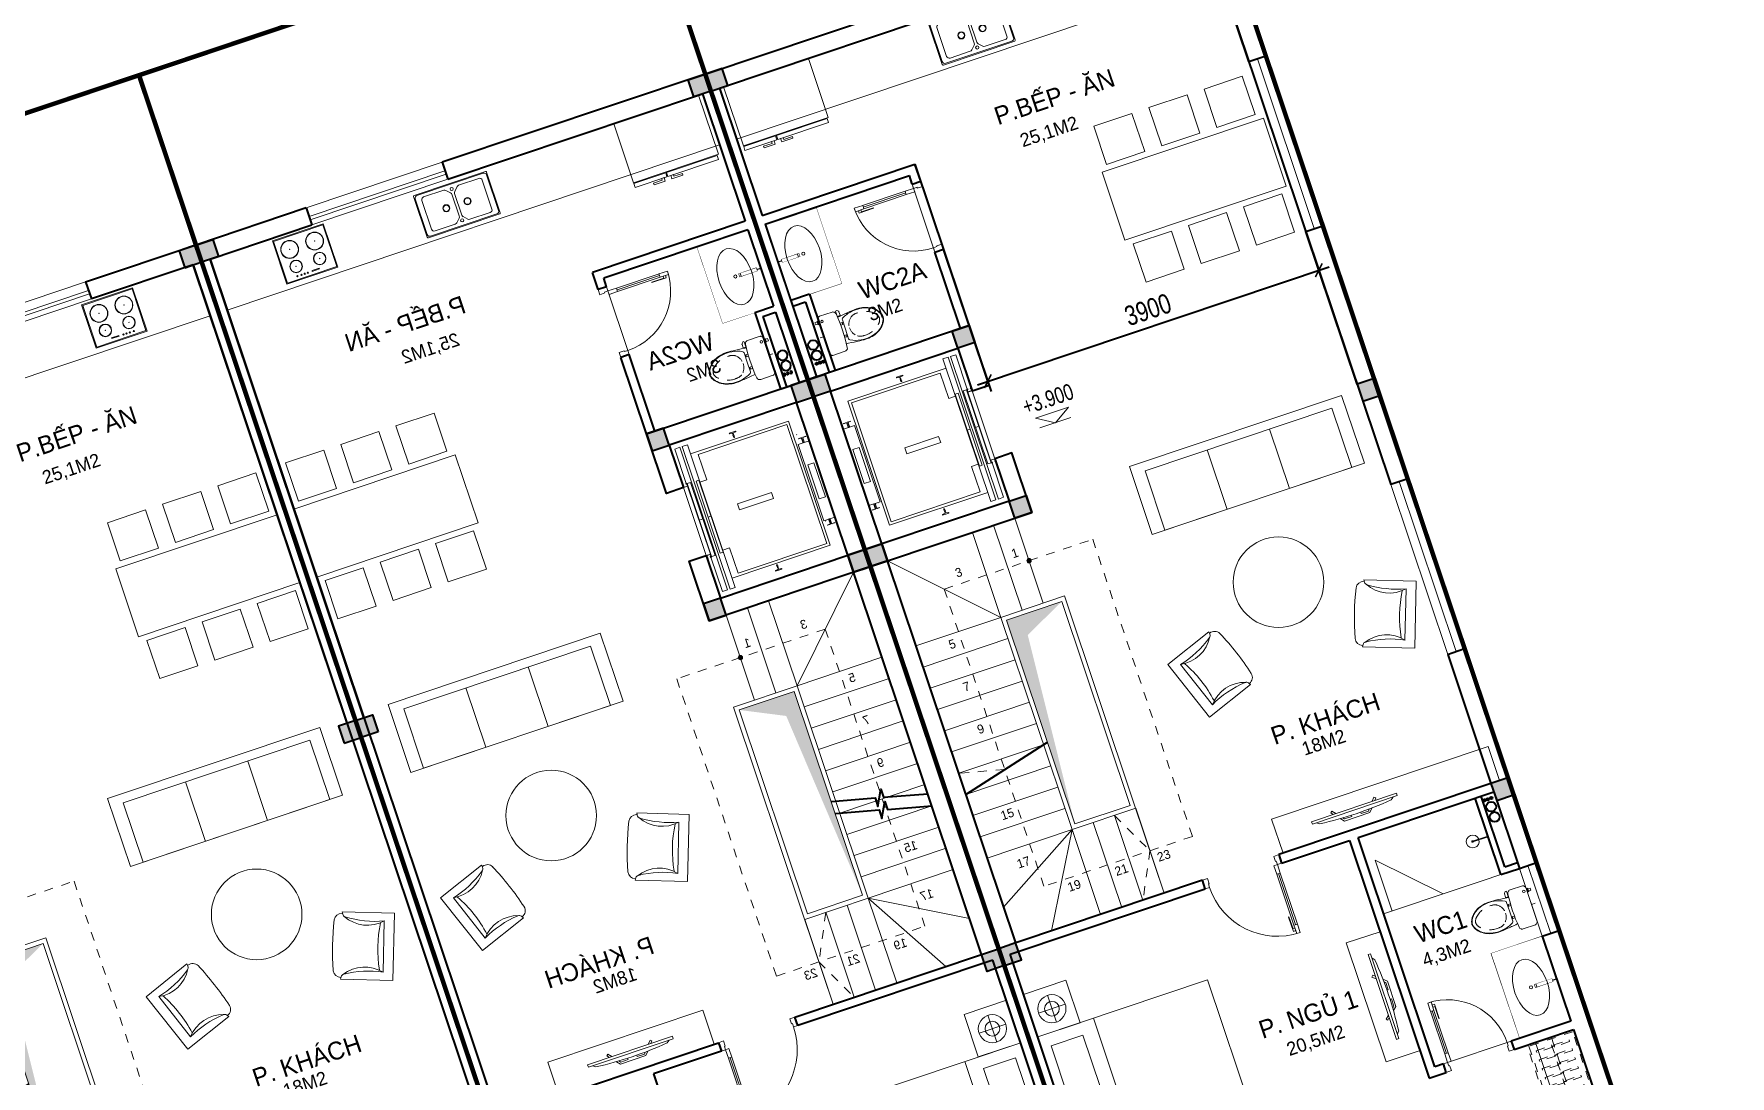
# Model space of a CAD drawing. Header units: metres. Extents: x 568336 to 569219, y 2065964 to 2066430.
# Drawn here: x 568578.68 to 568597.63, y 2066038.06 to 2066049.7 of the extents above; entities that cross this region are included whole.
import ezdxf

# ---------------------------------------------------------------- set-up
doc = ezdxf.new("R2010")
doc.units = ezdxf.units.M
for name, pattern in [('$AUDIT_BAD_LTYPE2', [0]), ('CENTER', [2, 1.25, -0.25, 0.25, -0.25]), ('HIDDEN', [0.375, 0.25, -0.125]), ('HIDDEN2', [0.1875, 0.125, -0.0625]), ('X-5M-G-MB PHONGNGU$0$HIDDEN2', [0.1875, 0.125, -0.0625]), ('xref-thap C (mb tang 32-2)$0$HIDDEN', [0.375, 0.25, -0.125])]:
    doc.linetypes.add(name, pattern=pattern)
doc.layers.get('0').update_dxf_attribs({"linetype": 'CONTINUOUS'})
doc.layers.get('DEFPOINTS').update_dxf_attribs({"linetype": 'CONTINUOUS'})
for name, color, linetype, lineweight in [('-CENTER', 143, 'CENTER', 13), ('-CONCRETE', 1, 'CONTINUOUS', 35), ('-DIM', 9, 'CONTINUOUS', 13), ('-DOOR', 137, 'CONTINUOUS', 9), ('-FURNITURE', 46, 'CONTINUOUS', 9), ('-HATCH', 8, 'CONTINUOUS', 5), ('-KH', 143, 'CONTINUOUS', 13), ('-LINE1', 7, 'CONTINUOUS', 18), ('-LINE2', 252, 'CONTINUOUS', 9), ('-STEEL1', 1, 'CONTINUOUS', 35), ('-TEXT', 7, 'CONTINUOUS', 15), ('-WALL', 4, 'CONTINUOUS', 35), ('TEXT25', 2, 'CONTINUOUS', 13)]:
    doc.layers.add(name, color=color, linetype=linetype, lineweight=lineweight)
for name, color, linetype in [('-RANH GIOI LO DAT', 12, 'CONTINUOUS'), ('ChiaLo', 128, 'CENTER'), ('ViaHeS', 32, 'CONTINUOUS')]:
    doc.layers.add(name, color=color, linetype=linetype)
doc.styles.add('1', font='arial.ttf')
doc.styles.add('AVANH', font='', dxfattribs={"width": 0.8})
doc.styles.add('SVN_AVO_thuong', font='')
doc.styles.add('T1', font='', dxfattribs={"height": 200})
doc.styles.get('AVANH').set_extended_font_data('.VnAvantH')
doc.styles.get('SVN_AVO_thuong').set_extended_font_data('SVN-Avo')
doc.styles.get('T1').set_extended_font_data('VNgeometric Light')
doc.dimstyles.new('C_100A3', dxfattribs={"dimscale": 100, "dimtxt": 2.2, "dimasz": 1.2, "dimexe": 1.2, "dimexo": 0, "dimgap": 0.75, "dimtad": 1, "dimdec": 0, "dimzin": 0, "dimdsep": 46, "dimtxsty": 'AVANH', "dimblk": 'ARCHTICK', "dimcen": 0, "dimdle": 1.2, "dimclrd": 256, "dimclre": 256, "dimclrt": 7, "dimadec": 0, "dimazin": 0, "dimtfac": 0.0001, "dimtdec": 0, "dimtix": 1, "dimtmove": 2, "dimatfit": 3, "dimfxl": 1.8, "dimtolj": 1, "dimtzin": 0, "dimarcsym": 0})

# ---------------------------------------------------------------- blocks, each defined once
blk = doc.blocks.new('SOFA 2500')
at = {"layer": '-FURNITURE'}
for p, q in [((267949, 8788), (268649, 8788)), ((267949, 8055), (268649, 8055))]:
    blk.add_line(p, q, dxfattribs=at)
for points in [[(267849, 9672), (268649, 9672), (268649, 7172), (267849, 7172)], [(267949, 9522), (268649, 9522), (268649, 7322), (267949, 7322)]]:
    blk.add_lwpolyline(points, close=True, dxfattribs=at)
blk = doc.blocks.new('A$C18091ED7')
for p, q in [((0, -42), (0, 0)), ((146, -27), (179, -27)), ((146, -27), (146, -30)), ((146, -30), (166, -30)), ((153, -37), (146, -30)), ((152, 0), (152, -27)), ((152, 0), (179, 0)), ((153, -37), (166, -37)), ((153, -40), (153, -37)), ((153, -40), (178, -40)), ((153, -40), (178, -40)), ((153, -40), (153, -42)), ((185, -30), (166, -30)), ((178, -37), (166, -37)), ((185, -30), (178, -37)), ((178, -37), (178, -40)), ((178, -40), (178, -42)), ((179, 0), (179, -27)), ((179, -27), (185, -27)), ((185, -27), (185, -30)), ((-83, -267), (-83, -300)), ((-83, -278), (-83, -288)), ((-61, -290), (-83, -290)), ((-63, -265), (-81, -265)), ((-61, -267), (-61, -300)), ((61, -267), (61, -300)), ((61, -290), (83, -290)), ((63, -265), (81, -265)), ((83, -267), (83, -300)), ((83, -278), (83, -288)), ((165, -262), (165, -290)), ((168, -260), (228, -260)), ((168, -292), (207, -292)), ((231, -274), (231, -262))]:
    blk.add_line(p, q)
for points in [[(230, -219, -0.137407), (225, -235), (222, -241, -0.236081), (198, -255, -0.051961), (-198, -255, -0.236081), (-222, -241), (-225, -235, -0.137407), (-230, -219), (-230, -72, -0.198912), (-226, -63), (-209, -46, -0.198912), (-200, -42), (0, -42), (200, -42, -0.198912), (209, -46), (226, -63, -0.198912), (230, -72)], [(144, -619, -0.212405), (26, -734, -0.027685), (-1, -739, -0.022279), (-26, -734, -0.212405), (-144, -619, -0.142796), (-167, -428, -0.093005), (-128, -309, -0.256439), (-111, -300), (0, -300), (111, -300, -0.256439), (128, -309, -0.093005), (167, -428, -0.142796)]]:
    blk.add_lwpolyline(points, format="xyb", close=True)
at = {"linetype": 'xref-thap C (mb tang 32-2)$0$HIDDEN', "ltscale": 100}
blk.add_lwpolyline([(61, -669, -0.199031), (0, -699, -0.199031), (-61, -669, -0.218924), (-132, -478, -0.153791), (-112, -404, -0.236701), (0, -348, -0.236701), (112, -404, -0.153791), (132, -478, -0.218924)], format="xyb", close=True, dxfattribs=at)
blk.add_circle((166, -78), 13.9)
for centre, radius, start, end in [((-81, -267), 1.98, 90, 180), ((-63, -267), 1.98, 0, 90), ((63, -267), 1.98, 90, 180), ((81, -267), 1.98, 0, 90), ((168, -262), 2.47, 90, 180), ((168, -290), 2.47, 180, 270), ((207, -277), 15.5, 270, 306.4659), ((168, -225), 80.1, 306.4659, 320.3123), ((228, -274), 2.47, 320.3123, 0)]:
    blk.add_arc(centre, radius, start, end)
for points in [[(-156, -259), (-157, -267), (-164, -328), (-169, -385), (-184, -528), (-136, -679), (-50, -735), (-20, -741), (0, -744)], [(156, -259), (157, -267), (164, -328), (169, -385), (184, -528), (136, -679), (50, -735), (20, -741), (0, -744)]]:
    blk.add_open_spline(points, degree=3, knots=[130.613938, 130.613938, 130.613938, 130.613938, 152.852109, 311.129351, 417.703951, 561.383393, 697.692632, 710.812262, 710.812262, 710.812262, 710.812262])
blk = doc.blocks.new('G1600')
for p, q in [((137477, -212827), (139077, -212827)), ((137228, -213392), (137228, -213077)), ((139326, -213392), (139326, -213077)), ((137385, -213234), (137070, -213234)), ((139169, -213234), (139484, -213234))]:
    blk.add_line(p, q)
blk.add_lwpolyline([(137477, -213484), (137477, -211484), (139077, -211484), (139077, -213484), (137477, -213484)])
for points in [[(136977, -213484), (136977, -212984), (137477, -212984), (137477, -213484)], [(137617, -213375), (137617, -212999), (138235, -212999), (138235, -213375)], [(138937, -213375), (138937, -212999), (138320, -212999), (138320, -213375)], [(139577, -213484), (139577, -212984), (139077, -212984), (139077, -213484)]]:
    blk.add_lwpolyline(points, close=True)
for centre, radius in [((137228, -213234), 157), ((139326, -213234), 157), ((137228, -213234), 82.4), ((139326, -213234), 82.4)]:
    blk.add_circle(centre, radius)
blk = doc.blocks.new('ghe11asdsdsdsd')
at = {"layer": '-FURNITURE', "ltscale": 5}
for p, q in [((-454, 642), (-454, -60)), ((447, 643), (445, -59)), ((339, 75), (-348, 74)), ((445, -59), (-454, -60))]:
    blk.add_line(p, q, dxfattribs=at)
for centre, radius, start, end in [((-330, 640), 103, 97.7909, 180.472), ((14, -3057), 3816, 85.1505, 95.3732), ((322, 644), 103, 359.5522, 82.2333), ((-557, 172), 481, 73.628, 77.6744), ((-435, 586), 50, 17.2905, 73.628), ((-753, 311), 469, 329.603, 39.8271), ((-1717, 235), 1379, 353.2677, 15.3477), ((745, 311), 469, 140.0382, 210.2652), ((1709, 233), 1379, 164.5193, 186.6002), ((428, 586), 50, 106.2084, 162.5459), ((548, 172), 481, 102.162, 106.2084), ((-1, -1576), 1730, 79.6029, 100.5814)]:
    blk.add_arc(centre, radius, start, end, dxfattribs=at)
blk = doc.blocks.new('XR.MB.LM123$0$tvi 1')
blk.add_lwpolyline([(29, 0), (29, -1000), (0, -1000), (0, 0)], close=True)
for points in [[(29, -50), (52, -81)], [(-24, -236), (-39, -252)], [(0, -285), (-39, -252)], [(0, -256), (-24, -236)], [(70, -315), (111, -350), (111, -650), (70, -685)], [(89, -446), (89, -360), (71, -345)], [(89, -554), (89, -640), (71, -655)], [(89, -446), (73, -446)], [(89, -554), (73, -554)], [(0, -715), (-39, -748)], [(-24, -764), (-39, -748)], [(0, -744), (-24, -764)], [(29, -950), (52, -919)]]:
    blk.add_lwpolyline(points)
blk.add_arc((-4025, -500), 4099, 354.1311, 5.8689)
blk = doc.blocks.new('Sink_Cicle')
blk.add_lwpolyline([(17, -50), (-17, -50), (-18, -252), (17, -252)], close=True)
blk.add_circle((0, -300), 17.5)
at = {"layer": 'DEFPOINTS'}
blk.add_line((0, -100), (0, 0), dxfattribs=at)
blk.add_wipeout([(17, -50), (-17, -50), (-18, -252), (17, -252)])
at = {"layer": '-FURNITURE', "linetype": 'Continuous'}
blk.add_ellipse((0, -300), major_axis=(-325, 0), ratio=0.584615, dxfattribs=at)
blk.add_line((-18, -237), (17, -237))
blk = doc.blocks.new('*U148')
at = {"ltscale": 300}
blk.add_lwpolyline([(0, 0), (900, 0), (900, -600), (0, -600)], close=True, dxfattribs=at)
blk.add_wipeout([(0, 0), (900, 0), (900, -600), (0, -600)], dxfattribs=at)
blk.add_blockref('Sink_Cicle', (450, 0), dxfattribs=at)
blk = doc.blocks.new('A$C55AD6C8F')
at = {"ltscale": 3}
for p, q in [((-750, 624), (-750, 1000)), ((-750, 1000), (-704, 1000)), ((-704, 1000), (-704, 624)), ((0, 1000), (-695, 1000)), ((-695, 1000), (-695, 0)), ((0, 0), (0, 1000)), ((-704, 624), (-750, 624)), ((-750, 613), (-750, 18)), ((-704, 613), (-750, 613)), ((-704, 18), (-704, 613)), ((-750, 18), (-704, 18)), ((-695, 0), (0, 0))]:
    blk.add_line(p, q, dxfattribs=at)
at = {"ltscale": 3, "elevation": 0}
for points in [[(-750, 688), (-750, 657), (-790, 657), (-790, 788), (-771, 788), (-771, 688)], [(-750, 549), (-750, 580), (-790, 580), (-790, 449), (-771, 449), (-771, 549)]]:
    blk.add_lwpolyline(points, close=True, dxfattribs=at)
blk = doc.blocks.new('A$C14986441')
at = {"ltscale": 3}
for p, q in [((-250, 420), (-250, -420)), ((240, 430), (-240, 430)), ((250, -420), (250, 420)), ((-200, 325), (-200, 87)), ((170, 355), (-170, 355)), ((200, 87), (200, 325)), ((-191, 66), (-149, 24)), ((-128, 15), (128, 15)), ((149, 24), (191, 66)), ((-200, -325), (-200, -87)), ((-191, -66), (-149, -24)), ((-128, -15), (128, -15)), ((149, -24), (191, -66)), ((200, -87), (200, -325)), ((170, -355), (-170, -355)), ((-240, -430), (240, -430))]:
    blk.add_line(p, q, dxfattribs=at)
blk.add_lwpolyline([(240, -390), (240, 390, 0.414214), (210, 420), (-210, 420, 0.414214), (-240, 390), (-240, -390, 0.414214), (-210, -420), (210, -420, 0.414214)], format="xyb", close=True, dxfattribs=at)
for centre, radius in [((-186, 0), 17.5), ((0, 125), 40), ((0, 125), 35), ((185, 0), 17.5), ((0, -125), 40), ((0, -125), 35)]:
    blk.add_circle(centre, radius, dxfattribs=at)
for centre, radius, start, end in [((-240, 420), 10, 90, 180), ((240, 420), 10, 0, 90), ((-170, 325), 30, 90, 180), ((170, 325), 30, 0, 90), ((-170, 87), 30, 180, 225), ((-128, 45), 30, 225, 270), ((128, 45), 30, 270, 315), ((170, 87), 30, 315, 0), ((-170, -87), 30, 135, 180), ((-128, -45), 30, 90, 135), ((128, -45), 30, 45, 90), ((170, -87), 30, 0, 45), ((-170, -325), 30, 180, 270), ((170, -325), 30, 270, 0), ((-240, -420), 10, 180, 270), ((240, -420), 10, 270, 0)]:
    blk.add_arc(centre, radius, start, end, dxfattribs=at)
blk = doc.blocks.new('A$C23F441E4')
at = {"ltscale": 3}
blk.add_lwpolyline([(-300, 0), (-300, -510), (300, -510), (300, 0), (-300, 0)], dxfattribs=at)
for points in [[(-290, -10), (-290, -500), (290, -500), (290, -10)], [(-100, -46), (-15, -46), (-15, -56), (-100, -56)]]:
    blk.add_lwpolyline(points, close=True, dxfattribs=at)
for centre, radius in [((-139, -156), 70), ((-139, -156), 67), ((-139, -156), 2), ((37, -48), 6.6), ((74, -48), 6.6), ((139, -156), 70), ((139, -156), 67), ((112, -48), 6.6), ((139, -156), 2), ((160, -48), 6.6), ((-147, -359), 100), ((-147, -359), 97), ((-147, -359), 2), ((147, -359), 100), ((147, -359), 97), ((147, -359), 2)]:
    blk.add_circle(centre, radius, dxfattribs=at)
blk = doc.blocks.new('A$C2896516a')
for points in [[(75, 1386), (525, 1386), (525, 1836), (75, 1836), (75, 1386)], [(725, 1386), (1175, 1386), (1175, 1836), (725, 1836), (725, 1386)], [(1375, 1386), (1825, 1386), (1825, 1836), (1375, 1836), (1375, 1386)], [(75, 450), (525, 450), (525, 0), (75, 0), (75, 450)], [(725, 450), (1175, 450), (1175, 0), (725, 0), (725, 450)], [(1375, 450), (1825, 450), (1825, 0), (1375, 0), (1375, 450)]]:
    blk.add_lwpolyline(points)
blk.add_lwpolyline([(0, 518), (1900, 518), (1900, 1318), (0, 1318)], close=True)
blk = doc.blocks.new('*U152')
at = {"linetype": '$AUDIT_BAD_LTYPE2'}
for p, q in [((70, 100), (70, 700)), ((90, 700), (90, 100))]:
    blk.add_line(p, q, dxfattribs=at)
for points in [[(50, 700), (90, 700), (90, 800), (50, 800), (50, 700)], [(50, 703), (50, 100)], [(50, 100), (90, 100), (90, 0), (50, 0), (50, 100)]]:
    blk.add_lwpolyline(points)
for points in [[(118, 595), (118, 764), (90, 764), (90, 736), (113, 736), (113, 595)], [(0, 0), (50, 0), (50, -40), (60, -40), (60, -100), (0, -100)], [(900, 0), (850, 0), (850, -40), (840, -40), (840, -100), (900, -100)]]:
    blk.add_lwpolyline(points, close=True)
at = {"linetype": '$AUDIT_BAD_LTYPE2', "ltscale": 0.3}
blk.add_arc((50, 0), 800, 0, 90, dxfattribs=at)
blk = doc.blocks.new('*U153')
at = {"linetype": '$AUDIT_BAD_LTYPE2'}
for p, q in [((70, 100), (70, 600)), ((90, 600), (90, 100))]:
    blk.add_line(p, q, dxfattribs=at)
for points in [[(50, 600), (90, 600), (90, 700), (50, 700), (50, 600)], [(50, 603), (50, 100)], [(50, 100), (90, 100), (90, 0), (50, 0), (50, 100)]]:
    blk.add_lwpolyline(points)
for points in [[(118, 495), (118, 664), (90, 664), (90, 636), (113, 636), (113, 495)], [(0, 0), (50, 0), (50, -40), (60, -40), (60, -100), (0, -100)], [(800, 0), (750, 0), (750, -40), (740, -40), (740, -100), (800, -100)]]:
    blk.add_lwpolyline(points, close=True)
at = {"linetype": '$AUDIT_BAD_LTYPE2', "ltscale": 0.3}
blk.add_arc((50, 0), 700, 0, 90, dxfattribs=at)
blk = doc.blocks.new('X-5M-DH-2-CORE$0$A$C75E80C28')
at = {"layer": '-LINE2', "linetype": 'Continuous', "ltscale": 2}
for p, q in [((-731, -149), (731, -149)), ((-731, -1305), (-731, -149)), ((-700, -179), (700, -179)), ((-700, -1225), (-700, -179)), ((-557, -112), (-560, -112)), ((-510, -22), (-510, -51)), ((-507, -22), (-510, -22)), ((-510, -109), (-510, -79)), ((-507, -22), (-507, -51)), ((-507, -109), (-507, -79)), ((-456, -57), (-501, -57)), ((-456, -60), (-501, -60)), ((-456, -70), (-501, -70)), ((-456, -73), (-501, -73)), ((-453, -63), (-453, -67)), ((-450, -63), (-450, -67)), ((450, -63), (450, -67)), ((453, -63), (453, -67)), ((456, -57), (501, -57)), ((456, -60), (501, -60)), ((456, -70), (501, -70)), ((456, -73), (501, -73)), ((457, -112), (460, -112)), ((507, -22), (510, -22)), ((507, -22), (507, -51)), ((507, -109), (507, -79)), ((510, -22), (510, -51)), ((510, -109), (510, -79)), ((700, -1225), (700, -179)), ((731, -1305), (731, -149)), ((840, -1305), (-840, -1305)), ((-840, -1365), (-840, -1305)), ((-700, -1225), (-400, -1225)), ((425, -1309), (-425, -1309)), ((-425, -1343), (-425, -1309)), ((-400, -1305), (-400, -1225)), ((0, -1309), (0, -1343)), ((700, -1225), (400, -1225)), ((400, -1305), (400, -1225)), ((425, -1343), (425, -1309)), ((840, -1365), (840, -1305)), ((840, -1365), (-840, -1365)), ((840, -1395), (-840, -1395)), ((-840, -1395), (-840, -1455)), ((-840, -1455), (-435, -1455)), ((-435, -1450), (-435, -1460)), ((-435, -1450), (-400, -1450)), ((-435, -1460), (-425, -1460)), ((-435, -1490), (-435, -1500)), ((-435, -1490), (-425, -1490)), ((-435, -1500), (-400, -1500)), ((-433, -1452), (-433, -1458)), ((-433, -1452), (-402, -1452)), ((-433, -1458), (-425, -1458)), ((-433, -1492), (-433, -1498)), ((-433, -1492), (-425, -1492)), ((-433, -1498), (-402, -1498)), ((430, -1406), (-430, -1406)), ((-430, -1406), (-430, -1446)), ((430, -1446), (-430, -1446)), ((425, -1343), (-425, -1343)), ((-425, -1458), (-425, -1460)), ((-425, -1490), (-425, -1492)), ((-402, -1452), (-402, -1498)), ((400, -1450), (-400, -1450)), ((-400, -1450), (-400, -1500)), ((0, -1406), (0, -1446)), ((400, -1450), (400, -1500)), ((435, -1450), (400, -1450)), ((435, -1500), (400, -1500)), ((402, -1452), (402, -1498)), ((433, -1452), (402, -1452)), ((433, -1498), (402, -1498)), ((433, -1458), (425, -1458)), ((425, -1458), (425, -1460)), ((435, -1460), (425, -1460)), ((425, -1490), (425, -1492)), ((435, -1490), (425, -1490)), ((433, -1492), (425, -1492)), ((430, -1406), (430, -1446)), ((433, -1452), (433, -1458)), ((433, -1492), (433, -1498)), ((435, -1450), (435, -1460)), ((840, -1455), (435, -1455)), ((435, -1490), (435, -1500)), ((840, -1395), (840, -1455))]:
    blk.add_line(p, q, dxfattribs=at)
for points in [[(-450, 0), (-450, -130), (450, -130), (450, 0)], [(-200, -29), (200, -29), (200, -101), (-200, -101)], [(-36, -584), (36, -584), (36, -984), (-36, -984)]]:
    blk.add_lwpolyline(points, close=True, dxfattribs=at)
for points in [[(-780, -789), (-751, -789, 0.414214), (-750, -788), (-750, -784), (-750, -780, 0.414214), (-751, -779), (-780, -779, -0.256978), (-784, -782), (-798, -782, -0.414214), (-801, -779), (-804, -749, 0.414214), (-807, -746), (-812, -746), (-812, -784), (-812, -821), (-807, -821, 0.414214), (-804, -818), (-801, -789, -0.414214), (-798, -786), (-784, -786, -0.256978), (-780, -789)], [(780, -789), (751, -789, -0.414214), (750, -788), (750, -784), (750, -780, -0.414214), (751, -779), (780, -779, 0.256978), (784, -782), (798, -782, 0.414214), (801, -779), (804, -749, -0.414214), (807, -746), (812, -746), (812, -784), (812, -821), (807, -821, -0.414214), (804, -818), (801, -789, 0.414214), (798, -786), (784, -786, 0.256978), (780, -789)]]:
    blk.add_lwpolyline(points, format="xyb", dxfattribs=at)
for centre, radius, start, end in [((-501, -51), 9.4, 180, 270), ((-501, -79), 9.4, 90, 180), ((-501, -51), 6.2, 180, 270), ((-501, -79), 6.2, 90, 180), ((-456, -63), 6.2, 0, 90), ((-456, -63), 3, 0, 90), ((-456, -67), 6.2, 270, 0), ((-456, -67), 3, 270, 0), ((456, -63), 6.2, 90, 180), ((456, -67), 6.2, 180, 270), ((456, -63), 3, 90, 180), ((456, -67), 3, 180, 270), ((501, -51), 6.2, 270, 0), ((501, -51), 9.4, 270, 0), ((501, -79), 9.4, 0, 90), ((501, -79), 6.2, 0, 90)]:
    blk.add_arc(centre, radius, start, end, dxfattribs=at)
blk = doc.blocks.new('A$C5C575821')
at = {"layer": '-CONCRETE'}
h = blk.add_hatch(color=256, dxfattribs=at)
h.dxf.hatch_style = 1
h.paths.add_polyline_path([(0, 200), (0, 0), (200, 0), (200, 200)])
blk.add_lwpolyline([(0, 0), (200, 0), (200, 200), (0, 200)], close=True, dxfattribs=at)
blk = doc.blocks.new('A$C3F71457E')
at = {"layer": '-CONCRETE'}
blk.add_lwpolyline([(0, -100), (0, 400), (-1500, 400), (-1500, -1400), (0, -1400), (0, -900), (200, -900), (200, -1600), (-1700, -1600), (-1700, 600), (200, 600), (200, -100), (0, -100)], dxfattribs=at)
at = {"layer": '-LINE1'}
blk.add_line((0, -900), (0, -100), dxfattribs=at)
at = {"layer": '-WALL'}
for p in [(-1700, 400), (0, 400), (-1700, -1600), (0, -1600)]:
    blk.add_blockref('A$C5C575821', p, dxfattribs=at)
at = {"color": 2, "rotation": 90}
blk.add_blockref('X-5M-DH-2-CORE$0$A$C75E80C28', (-1500, -500), dxfattribs=at)
blk = doc.blocks.new('TRUC M4')
at = {"layer": '-WALL'}
for p in [(-200, 14600), (5600, 14600), (-200, 9000), (5600, 9000), (-200, 4300), (5600, 4300), (-200, -200), (5600, -200)]:
    blk.add_blockref('A$C5C575821', p, dxfattribs=at)
blk = doc.blocks.new('M4- T2')
at = {"layer": '-HATCH', "true_color": 0x8c8896}
h = blk.add_hatch(color=252, dxfattribs=at)
h.dxf.hatch_style = 1
edge = h.paths.add_edge_path()
edge.add_arc((718473, 40240), 24.6, 0, 360)
h = blk.add_hatch(color=252, dxfattribs=at)
h.dxf.hatch_style = 1
h.paths.add_polyline_path([(718672, 39690), (718023, 39690), (718023, 37290), (718195, 39459)])
at = {"layer": '-CONCRETE'}
for centre, radius in [((716953, 43290, 0), 55), ((716953, 43169, 0), 55), ((716922, 43079, 0), 13), ((716964, 43079, 0), 13), ((717002, 43079, 0), 13)]:
    blk.add_circle(centre, radius, dxfattribs=at)
at = {"layer": '-DOOR'}
blk.add_line((718573, 43841), (718573, 44641), dxfattribs=at)
for points in [[(721473, 46542), (719872, 46542), (719872, 46342), (721473, 46342)], [(719872, 46442), (721473, 46442), (721473, 46403), (719872, 46403)]]:
    blk.add_lwpolyline(points, close=True, dxfattribs=at)
at = {"layer": '-FURNITURE'}
blk.add_line((722673, 45742), (716873, 45741), dxfattribs=at)
blk.add_lwpolyline([(720123, 36641), (721951, 36641), (721951, 36241), (720123, 36241)], close=True, dxfattribs=at)
blk.add_circle((721037, 39240), 506, dxfattribs=at)
at = {"layer": '-KH', "linetype": 'HIDDEN2', "ltscale": 5}
blk.add_lwpolyline([(717473, 40240), (719222, 40240), (719222, 36740), (717473, 36740)], close=True, dxfattribs=at)
blk.add_lwpolyline([(718473, 37240), (718722, 36740), (718473, 36240)], dxfattribs=at)
at = {"layer": '-KH'}
blk.add_circle((718473, 40240), 24.6, dxfattribs=at)
at = {"layer": '-LINE1'}
for p, q in [((716773, 43119), (716773, 43119)), ((716773, 43119), (716773, 43119)), ((717973, 39740), (716973, 40741)), ((717973, 40740), (717973, 39740)), ((718223, 39740), (718223, 40740)), ((718223, 40740), (718223, 39740)), ((718473, 39740), (718473, 40740)), ((718473, 40740), (718473, 39740)), ((717973, 37240), (717973, 39740)), ((717973, 39740), (718722, 39740)), ((718023, 37290), (718023, 39690)), ((718023, 39690), (718672, 39690)), ((718672, 37290), (718672, 39690)), ((718722, 37290), (718722, 39740)), ((717973, 37240), (716973, 36663)), ((717973, 37240), (717395, 36240)), ((717973, 37240), (718722, 37240)), ((717973, 36240), (717973, 37240)), ((718023, 37290), (718672, 37290)), ((718223, 37240), (718223, 36240)), ((718223, 36240), (718223, 37240)), ((718473, 37240), (718473, 36240)), ((718473, 36240), (718473, 37240)), ((718722, 36240), (718722, 37290)), ((718722, 37240), (718722, 36240))]:
    blk.add_line(p, q, dxfattribs=at)
at = {"layer": '-LINE1', "lineweight": 18}
for p, q in [((717973, 39740), (716973, 39740)), ((717973, 39490), (716973, 39490)), ((717973, 39240), (716973, 39240)), ((717973, 38990), (716973, 38990)), ((717973, 38740), (716973, 38740)), ((717973, 38490), (716973, 38490)), ((717973, 38240), (716973, 38240)), ((717973, 37990), (716973, 37990)), ((717973, 37740), (716973, 37740)), ((717973, 37490), (716973, 37490)), ((717973, 37240), (716973, 37240))]:
    blk.add_line(p, q, dxfattribs=at)
at = {"layer": '-RANH GIOI LO DAT', "linetype": 'HIDDEN', "ltscale": 10, "const_width": 50}
blk.add_lwpolyline([(716773, 48541), (722773, 48541), (722773, 28541), (716773, 28541)], close=True, dxfattribs=at)
at = {"layer": '-WALL'}
for p, q in [((716773, 46541), (719872, 46542)), ((716773, 46541), (716773, 42941)), ((719872, 46542), (719872, 46342)), ((721473, 46542), (722773, 46541)), ((721473, 46542), (721473, 46342)), ((722773, 46541), (722773, 32541)), ((722773, 31541), (722773, 46541)), ((719872, 46342), (716873, 46341)), ((716873, 46341), (716873, 44841)), ((722673, 46341), (721473, 46342)), ((722673, 46341), (722673, 36241)), ((722673, 40941), (722673, 46341)), ((716773, 44741), (716773, 44741)), ((716873, 44841), (718673, 44841)), ((718573, 44641), (718573, 44741)), ((718673, 44641), (718673, 44841)), ((718573, 44641), (718673, 44641)), ((718573, 42941), (718573, 43841)), ((718573, 43841), (718673, 43841)), ((718673, 42941), (718673, 43841)), ((718573, 42941), (718673, 42941)), ((716873, 40741), (716773, 40741)), ((716773, 40741), (716773, 31541)), ((716973, 36241), (716973, 40741)), ((719173, 36241), (716973, 36241)), ((719173, 36141), (719173, 36241)), ((722673, 36241), (720073, 36241)), ((720073, 36241), (720073, 36141)), ((716873, 31741), (716873, 36141)), ((716873, 36141), (719173, 36141)), ((720073, 36141), (720873, 36141)), ((720873, 36141), (720873, 33341))]:
    blk.add_line(p, q, dxfattribs=at)
for points in [[(717085, 42941), (716773, 42941)], [(718023, 38395), (717546, 38276), (717546, 38174), (717453, 38346), (717453, 38252), (716973, 38132)], [(718023, 38253), (717546, 38134), (717546, 38032), (717453, 38204), (717453, 38110), (716973, 37990)]]:
    blk.add_lwpolyline(points, dxfattribs=at)
at = {"layer": '-DIM', "xscale": -1, "rotation": 90}
blk.add_blockref('SOFA 2500', (729542, 308844), dxfattribs=at)
at = {"layer": '-DOOR', "xscale": -1, "rotation": 90}
blk.add_blockref('*U153', (718573, 44641), dxfattribs=at)
at = {"layer": '-DOOR', "rotation": 180}
blk.add_blockref('*U152', (720073, 36141), dxfattribs=at)
at = {"layer": '-FURNITURE', "xscale": -1}
for name, p, rotation in [('A$C55AD6C8F', (716918, 46341), 270), ('A$C23F441E4', (721649, 45803), 180)]:
    blk.add_blockref(name, p, dxfattribs=dict(at, rotation=rotation))
at = {"layer": '-FURNITURE'}
for name, p, rotation in [('A$C14986441', (719866, 46041), 270.0006840405799), ('A$C18091ED7', (717051, 43341), 90.00000000000001), ('G1600', (930357, 172644), 270)]:
    blk.add_blockref(name, p, dxfattribs=dict(at, rotation=rotation))
blk.add_blockref('A$C2896516a', (720773, 42080), dxfattribs=at)
at = {"layer": '-FURNITURE', "yscale": 0.8339792703841296, "zscale": 0.8339792703841296}
for p, xscale, rotation in [((719746, 38430, 0), -0.8339792703841296, 289.9411009505635), ((722328, 38430, 0), 0.8339792703841296, 70.0588990494365)]:
    blk.add_blockref('ghe11asdsdsdsd', p, dxfattribs=dict(at, xscale=xscale, rotation=rotation))
at = {"layer": '-FURNITURE', "extrusion": (0, 0, -1), "xscale": -1, "rotation": 90.00368972240832}
blk.add_blockref('XR.MB.LM123$0$tvi 1', (-721537, 36473), dxfattribs=at)
at = {"layer": '-WALL', "xscale": -1, "rotation": 180}
blk.add_blockref('A$C3F71457E', (718473, 41341), dxfattribs=at)
at = {"layer": '-TEXT', "style": 'T1'}
for s, p in [('3', (717648, 40317)), ('1', (718312, 40321)), ('5', (717326, 39581)), ('7', (717326, 39081)), ('9', (717326, 38581)), ('15', (717268, 37586)), ('17', (717268, 37017)), ('19', (717723, 36590)), ('21', (718279, 36590)), ('23 ', (718778, 36590))]:
    blk.add_text(s, height=100, rotation=360, dxfattribs=at).set_placement(p)
at = {"layer": 'TEXT25'}
for s, height, rotation, style, p in [('P.BẾP - ĂN', 200, 360, 'SVN_AVO_thuong', (720138, 44865)), ('25,1M2', 150, 0, 'T1', (720322, 44542)), ('WC2A', 200, 360, 'SVN_AVO_thuong', (717635, 43595)), ('3M2', 150, 360, 'T1', (717646, 43336)), ('P. KHÁCH', 200, 360, 'SVN_AVO_thuong', (720418, 37415)), ('18M2', 150, 0, 'T1', (720696, 37195))]:
    blk.add_text(s, height=height, rotation=rotation, dxfattribs=dict(at, style=style)).set_placement(p)
at = {"layer": '-FURNITURE', "extrusion": (0, 0, -1), "xscale": -1, "zscale": -1, "rotation": 270}
blk.add_blockref('*U148', (-716873, 43841), dxfattribs=at)
at = {"layer": '-WALL'}
for p, q in [((716873, 44741), (716873, 43841)), ((716873, 44741), (718573, 44741)), ((717093, 43841), (716873, 43841)), ((716873, 43771), (716873, 42941)), ((717023, 43771), (716873, 43771)), ((717023, 43771), (717023, 42941)), ((717093, 43841), (717093, 42941))]:
    blk.add_line(p, q, dxfattribs=at)
at = {"layer": '-STEEL1'}
blk.add_blockref('TRUC M4', (716973, 31741), dxfattribs=at)
blk = doc.blocks.new('shower')
for points in [[(180919, -32316), (180912, -32316), (180912, -32147), (180919, -32147)], [(180929, -32327), (180902, -32327), (180902, -32316), (180929, -32316)]]:
    blk.add_lwpolyline(points, close=True)
for radius, start, end in [(72, 272.7907, 267.2093), (8.35, 294.8355, 245.1645)]:
    blk.add_arc((180916, -32147), radius, start, end)
blk = doc.blocks.new('*U146')
at = {"ltscale": 300}
blk.add_lwpolyline([(0, 0), (999, 0), (999, -600), (0, -600)], close=True, dxfattribs=at)
blk.add_wipeout([(0, 0), (999, 0), (999, -600), (0, -600)], dxfattribs=at)
blk.add_blockref('Sink_Cicle', (500, 0), dxfattribs=at)
blk = doc.blocks.new('*U145')
at = {"linetype": 'X-5M-G-MB PHONGNGU$0$HIDDEN2'}
for points in [[(0, 600), (0, 0), (1746, 0), (1746, 600)], [(1726, 580), (1726, 20), (20, 20), (20, 580)], [(1726, 287), (1726, 313), (20, 313), (20, 287)], [(114, 319), (109, 319), (109, 280), (114, 280)], [(228, 319), (223, 319), (223, 280), (228, 280)], [(342, 319), (337, 319), (337, 280), (342, 280)], [(456, 319), (451, 319), (451, 280), (456, 280)], [(570, 319), (565, 319), (565, 280), (570, 280)], [(684, 319), (679, 319), (679, 280), (684, 280)], [(798, 319), (793, 319), (793, 280), (798, 280)], [(912, 319), (907, 319), (907, 280), (912, 280)], [(1026, 319), (1021, 319), (1021, 280), (1026, 280)], [(1140, 319), (1135, 319), (1135, 280), (1140, 280)], [(1254, 319), (1249, 319), (1249, 280), (1254, 280)], [(1368, 319), (1363, 319), (1363, 280), (1368, 280)], [(1482, 319), (1477, 319), (1477, 280), (1482, 280)], [(1596, 319), (1591, 319), (1591, 280), (1596, 280)], [(1710, 319), (1705, 319), (1705, 280), (1710, 280)]]:
    blk.add_lwpolyline(points, close=True, dxfattribs=at)
for points in [[(122, 313), (122, 515), (100, 515), (100, 313)], [(236, 313), (236, 515), (214, 515), (214, 313)], [(350, 313), (350, 515), (328, 515), (328, 313)], [(464, 313), (464, 515), (442, 515), (442, 313)], [(578, 313), (578, 515), (556, 515), (556, 313)], [(692, 313), (692, 515), (670, 515), (670, 313)], [(806, 313), (806, 515), (784, 515), (784, 313)], [(920, 313), (920, 515), (898, 515), (898, 313)], [(1034, 313), (1034, 515), (1012, 515), (1012, 313)], [(1148, 313), (1148, 515), (1126, 515), (1126, 313)], [(1262, 313), (1262, 515), (1240, 515), (1240, 313)], [(1376, 313), (1376, 515), (1354, 515), (1354, 313)], [(1490, 313), (1490, 515), (1468, 515), (1468, 313)], [(1604, 313), (1604, 515), (1582, 515), (1582, 313)], [(1718, 313), (1718, 515), (1696, 515), (1696, 313)], [(100, 287), (100, 92), (122, 92), (122, 287)], [(214, 287), (214, 92), (236, 92), (236, 287)], [(328, 287), (328, 92), (350, 92), (350, 287)], [(442, 287), (442, 92), (464, 92), (464, 287)], [(556, 287), (556, 92), (578, 92), (578, 287)], [(670, 287), (670, 92), (692, 92), (692, 287)], [(784, 287), (784, 92), (806, 92), (806, 287)], [(898, 287), (898, 92), (920, 92), (920, 287)], [(1012, 287), (1012, 92), (1034, 92), (1034, 287)], [(1126, 287), (1126, 92), (1148, 92), (1148, 287)], [(1240, 287), (1240, 92), (1262, 92), (1262, 287)], [(1354, 287), (1354, 92), (1376, 92), (1376, 287)], [(1468, 287), (1468, 92), (1490, 92), (1490, 287)], [(1582, 287), (1582, 92), (1604, 92), (1604, 287)], [(1696, 287), (1696, 92), (1718, 92), (1718, 287)]]:
    blk.add_lwpolyline(points, dxfattribs=at)
blk = doc.blocks.new('*U150')
at = {"linetype": '$AUDIT_BAD_LTYPE2'}
for p, q in [((70, 100), (70, 600)), ((90, 600), (90, 100))]:
    blk.add_line(p, q, dxfattribs=at)
for points in [[(50, 600), (90, 600), (90, 700), (50, 700), (50, 600)], [(50, 603), (50, 100)], [(50, 100), (90, 100), (90, 0), (50, 0), (50, 100)]]:
    blk.add_lwpolyline(points)
for points in [[(118, 495), (118, 664), (90, 664), (90, 636), (113, 636), (113, 495)], [(0, 0), (50, 0), (50, -40), (60, -40), (60, -100), (0, -100)], [(800, 0), (750, 0), (750, -40), (740, -40), (740, -100), (800, -100)]]:
    blk.add_lwpolyline(points, close=True)
at = {"linetype": '$AUDIT_BAD_LTYPE2', "ltscale": 0.3}
blk.add_arc((50, 0), 700, 0, 90, dxfattribs=at)
blk = doc.blocks.new('TRUC M8')
at = {"layer": '-WALL'}
for p in [(-200, 14600), (5600, 14600), (-200, 9000), (5600, 9000), (-200, 4300), (5600, 4300), (-200, -200), (5600, -200)]:
    blk.add_blockref('A$C5C575821', p, dxfattribs=at)
blk = doc.blocks.new('_ArchTick')
at = {"color": 0, "linetype": 'ByBlock', "const_width": 0.15}
blk.add_lwpolyline([(-0.5, -0.5), (0.5, 0.5)], dxfattribs=at)
blk = doc.blocks.new('*D177')
at = {"layer": '-WALL', "lineweight": -2, "transparency": 16777216}
for p, q in [((206418, -221070), (206418, -223938)), ((202518, -221262), (202518, -223938)), ((202398, -223818), (206538, -223818))]:
    blk.add_line(p, q, dxfattribs=at)
at = {"layer": 'DEFPOINTS', "color": 0, "transparency": 16777216}
for p in [(206418, -221070), (202518, -221262), (206418, -223818)]:
    blk.add_point(p, dxfattribs=at)
at = {"layer": '-WALL', "lineweight": -2, "transparency": 16777216, "xscale": 120, "yscale": 120, "zscale": 120, "rotation": 180}
blk.add_blockref('_ArchTick', (202518, -223818), dxfattribs=at)
at = {"layer": '-WALL', "lineweight": -2, "transparency": 16777216, "xscale": 120, "yscale": 120, "zscale": 120}
blk.add_blockref('_ArchTick', (206418, -223818), dxfattribs=at)
at = {"layer": '-WALL', "color": 7, "transparency": 16777216, "insert": (204468, -223629), "char_height": 220, "attachment_point": 5, "style": 'AVANH', "bg_fill": 3, "box_fill_scale": 1.1, "bg_fill_color": 256, "bg_fill_true_color": 13158600, "bg_fill_transparency": 0}
blk.add_mtext('\\A1;3900', dxfattribs=at)
blk = doc.blocks.new('M8-T2')
at = {"layer": '-HATCH', "true_color": 0x8c8896}
h = blk.add_hatch(color=252, dxfattribs=at)
h.dxf.hatch_style = 1
edge = h.paths.add_edge_path()
edge.add_arc((202317.7, -225863), 24.6, 0, 360)
h = blk.add_hatch(color=252, dxfattribs=at)
h.dxf.hatch_style = 1
h.paths.add_polyline_path([(202517.6, -226413), (201868, -226413), (201868, -228813), (202040.4, -226644.5)])
at = {"layer": '-CONCRETE'}
for centre, radius in [((200797.9, -222813.3, 0), 55), ((200797.9, -222934.1, 0), 55), ((200767.1, -223024.6, 0), 13), ((200808.8, -223024.6, 0), 13), ((200847.1, -223024.6, 0), 13), ((206288.2, -230018.7, 0), 13), ((206337.4, -230109.1, 0), 55), ((206337.4, -230230, 0), 55), ((206326.5, -230018.7, 0), 13), ((206368.2, -230018.7, 0), 13)]:
    blk.add_circle(centre, radius, dxfattribs=at)
at = {"layer": '-DOOR'}
for p, q in [((206617.9, -226342.3), (206618.1, -228342.5)), ((204917.9, -232662.1), (205717.9, -232662.1))]:
    blk.add_line(p, q, dxfattribs=at)
for points in [[(202418.1, -221462.1), (202418.1, -222262.1)], [(206518, -221361.9), (206518, -223362.2)], [(206518.3, -226342.2), (206518.3, -228342.5)], [(206518, -230862.6), (206517.9, -231662.6)]]:
    blk.add_lwpolyline(points, dxfattribs=at)
for points in [[(206418, -221361.9), (206618, -221361.9), (206618, -223362.2), (206418, -223362.2)], [(206618.1, -228342.5), (206618.1, -226342.2), (206418.1, -226342.2), (206418.1, -228342.5)]]:
    blk.add_lwpolyline(points, close=True, dxfattribs=at)
at = {"layer": '-FURNITURE'}
for p, q in [((200718.1, -220362.3), (206518, -220362.3)), ((204817.7, -230862.6), (206517.7, -230862.6)), ((205968, -232762.1), (205968, -234362.3))]:
    blk.add_line(p, q, dxfattribs=at)
for points in [[(203967.9, -229462.6), (206518, -229462.5), (206518, -229862.5), (203967.9, -229862.6)], [(204318, -232436.2), (204318, -231034.2), (204718, -231038.2), (204718, -232436.2)]]:
    blk.add_lwpolyline(points, close=True, dxfattribs=at)
blk.add_lwpolyline([(204918, -230862.6), (204918, -230262.6), (205518, -230862.6)], dxfattribs=at)
blk.add_circle((204882.2, -226977.8), 505.7, dxfattribs=at)
at = {"layer": '-KH'}
blk.add_line((202902.2, -224496.5), (203270.2, -224496.5), dxfattribs=at)
at = {"layer": '-KH', "linetype": 'HIDDEN2', "ltscale": 5}
blk.add_line((201318, -227988), (200818, -227863), dxfattribs=at)
at = {"layer": '-KH'}
blk.add_lwpolyline([(203281.4, -224378.7), (202891, -224378.7), (203086.2, -224496.5)], close=True, dxfattribs=at)
at = {"layer": '-KH', "linetype": 'HIDDEN2', "ltscale": 5}
blk.add_lwpolyline([(201318, -225863), (203067.6, -225863), (203067.6, -229363), (201318, -229363)], close=True, dxfattribs=at)
blk.add_lwpolyline([(202317.7, -228863), (202567.6, -229363), (202317.7, -229863)], dxfattribs=at)
at = {"layer": '-KH'}
blk.add_circle((202317.7, -225863), 24.6, dxfattribs=at)
blk.add_solid([(203086.2, -224496.5), (203086.2, -224378.7), (203281.4, -224378.7), (203086.2, -224496.5)], dxfattribs=at)
at = {"layer": '-LINE1'}
for p, q in [((200618.1, -222984.3), (200618.1, -222984.3)), ((200618.1, -222984.3), (200618.1, -222984.3)), ((201818, -226363), (200818, -225362.6)), ((201818, -225363), (201818, -226363)), ((202067.9, -226363), (202067.9, -225363)), ((202067.9, -225363), (202067.9, -226363)), ((202317.7, -226363), (202317.7, -225363)), ((202317.7, -225363), (202317.7, -226363)), ((201818, -228863), (201818, -226363)), ((201818, -226363), (202567.6, -226363)), ((202567.6, -228813), (202567.6, -226363)), ((201868, -226413), (202517.6, -226413)), ((201868, -228813), (201868, -226413)), ((202517.6, -228813), (202517.6, -226413)), ((201868, -228813), (202517.6, -228813)), ((202567.6, -229863), (202567.6, -228813)), ((201818, -228863), (200818, -229440.4)), ((201818, -228863), (201240.7, -229863)), ((201818, -228863), (202567.6, -228863)), ((201818, -229863), (201818, -228863)), ((202067.9, -228863), (202067.9, -229863)), ((202067.9, -229863), (202067.9, -228863)), ((202317.7, -228863), (202317.7, -229863)), ((202317.7, -229863), (202317.7, -228863)), ((202567.6, -228863), (202567.6, -229863))]:
    blk.add_line(p, q, dxfattribs=at)
at = {"layer": '-LINE1', "lineweight": 18}
for p, q in [((201818, -226363), (200818, -226363)), ((201818, -226613), (200818, -226613)), ((201818, -226863), (200818, -226863)), ((201818, -227113), (200818, -227113)), ((201818, -227363), (200818, -227363)), ((201818, -227613), (200818, -227613)), ((201818, -227863), (200818, -227863)), ((201818, -228113), (200818, -228113)), ((201818, -228363), (200818, -228363)), ((201818, -228613), (200818, -228613)), ((201818, -228863), (200818, -228863))]:
    blk.add_line(p, q, dxfattribs=at)
at = {"layer": '-RANH GIOI LO DAT', "linetype": 'HIDDEN', "ltscale": 10, "const_width": 50}
blk.add_lwpolyline([(200617.9, -217562.3), (206617.8, -217562.3), (206617.9, -237562.3), (200617.9, -237562.3)], close=True, dxfattribs=at)
at = {"layer": '-WALL'}
for p, q in [((200617.9, -219562.3), (203667.7, -219562.3)), ((200617.9, -219562.3), (200617.9, -223175.7)), ((200718.1, -219762.3), (200718.1, -221262.1)), ((200718.1, -219762.3), (203667.7, -219762.3)), ((206418, -221361.9), (206418, -219762.2)), ((206418, -219762.3), (206418, -221361.9)), ((200718.1, -221262.1), (202518.1, -221262.1)), ((202518.1, -221462.1), (202518.1, -221262.1)), ((200617.8, -221362.1), (200617.9, -221362.1)), ((202418.1, -221462.1), (202418.1, -221362.1)), ((202418.1, -221462.1), (202518.1, -221462.1)), ((202418.1, -223162.1), (202418.1, -222262.1)), ((202418.1, -222262.1), (202518.1, -222262.1)), ((202518.1, -223162.1), (202518.1, -222262.1)), ((206418, -223362.2), (206418.5, -226342.2)), ((206418, -225162.3), (206418, -223362.2)), ((200718, -225362), (200618.1, -225362)), ((200618.1, -225362), (200618.1, -234562.1)), ((200818, -229862.6), (200818, -225362)), ((200818, -228113), (201868, -227850.5)), ((206417.9, -228342.5), (206418, -229862.6)), ((200718, -234362.5), (200718, -229962.6)), ((200718, -229962.6), (203017.9, -229962.6)), ((203017.9, -229862.6), (200818, -229862.6)), ((203017.9, -229962.6), (203017.9, -229862.6)), ((206418, -229862.6), (203917.9, -229862.6)), ((203917.9, -229862.6), (203917.9, -229962.6)), ((203917.9, -229962.6), (204717.9, -229962.6)), ((204717.9, -229962.6), (204718, -232762)), ((204818, -229962.6), (206417.7, -229962.6)), ((204818, -232662.1), (204818, -229962.6)), ((206197.5, -230862.6), (206197.5, -229962.6)), ((206267.5, -230792.6), (206267.5, -229962.6)), ((206417.7, -229962.6), (206417.8, -230862.6)), ((206197.5, -230862.6), (206417.5, -230862.6)), ((206267.5, -230792.6), (206417.5, -230792.6)), ((204718, -232762), (204917.9, -232762)), ((204917.9, -232662.1), (204818, -232662.1)), ((204917.9, -232762), (204917.9, -232662.1)), ((205717.9, -232662.1), (205717.9, -232762)), ((205717.9, -232762), (206418, -232762)), ((206418, -232762), (206418, -234362.3))]:
    blk.add_line(p, q, dxfattribs=at)
for points in [[(206417.6, -221361.9), (206618, -221361.9), (206618, -219562.3)], [(200718, -223162.1), (200617.9, -223162.1)], [(206417.6, -223362.2), (206618, -223362.2), (206618.5, -226342.2), (206418.1, -226342.2)], [(206417.5, -228342.5), (206617.9, -228342.5), (206618, -230862.6)], [(206417.5, -230862.6), (206618, -230862.6)], [(206618, -231662.6), (206618, -234562.3)]]:
    blk.add_lwpolyline(points, dxfattribs=at)
at = {"layer": '-DIM', "xscale": -1, "rotation": 90}
blk.add_blockref('SOFA 2500', (213386.8, 42624.6), dxfattribs=at)
at = {"layer": '-DOOR', "xscale": -1, "rotation": 90}
blk.add_blockref('*U150', (202418.1, -221462.1), dxfattribs=at)
at = {"layer": '-DOOR', "rotation": 180}
blk.add_blockref('*U152', (203917.9, -229962.6), dxfattribs=at)
at = {"layer": '-DOOR'}
blk.add_blockref('*U150', (204917.9, -232662.1), dxfattribs=at)
at = {"layer": '-FURNITURE'}
for name, p, rotation in [('A$C55AD6C8F', (201766.8, -219762.3), 90), ('A$C14986441', (203591.8, -220062.3), 269.9999999999999), ('A$C18091ED7', (200895.9, -222762.1), 90.00000000000001), ('shower', (173870.9, -411328.4), 90.00000000000001), ('G1600', (414202.2, -93459.1), 270)]:
    blk.add_blockref(name, p, dxfattribs=dict(at, rotation=rotation))
blk.add_blockref('A$C2896516a', (204471.6, -223330), dxfattribs=at)
at = {"layer": '-FURNITURE', "yscale": 0.8339792703841296, "zscale": 0.8339792703841296}
for p, xscale, rotation in [((203591.1, -227787.7, 0), -0.8339792703841296, 289.9411009505635), ((206173.3, -227787.7, 0), 0.8339792703841296, 70.0588990494365)]:
    blk.add_blockref('ghe11asdsdsdsd', p, dxfattribs=dict(at, xscale=xscale, rotation=rotation))
at = {"layer": '-FURNITURE', "extrusion": (0, 0, -1), "xscale": -1, "rotation": 90.00368972240832}
blk.add_blockref('XR.MB.LM123$0$tvi 1', (-205382.2, -229630.1), dxfattribs=at)
at = {"layer": '-FURNITURE', "xscale": -1, "rotation": 270}
blk.add_blockref('A$C18091ED7', (206459.9, -231287.6), dxfattribs=at)
at = {"layer": '-FURNITURE', "extrusion": (0, 0, -1), "rotation": 179.9963102775916}
blk.add_blockref('XR.MB.LM123$0$tvi 1', (-204508.3, -232236.5), dxfattribs=at)
at = {"layer": '-FURNITURE', "extrusion": (0, 0, -1), "xscale": 0.916666666665974, "yscale": 0.916666666665974, "zscale": -0.916666666665974, "rotation": 270}
blk.add_blockref('*U145', (-206418, -232762), dxfattribs=at)
at = {"layer": '-WALL', "xscale": -1, "rotation": 180}
blk.add_blockref('A$C3F71457E', (202318.1, -224762.1), dxfattribs=at)
at = {"layer": '-TEXT', "style": '1', "width": 0.75}
blk.add_text('+3.900', height=179.96, dxfattribs=at).set_placement((202801.3, -224308.5))
at = {"layer": '-TEXT', "style": 'T1'}
for s, p in [('3', (201493.4, -225786.5)), ('1', (202156.8, -225782.6)), ('5', (201170.8, -226522.5)), ('7', (201170.8, -227022.5)), ('9', (201170.8, -227522.5)), ('15', (201113.4, -228517.4)), ('17', (201113.4, -229086.4)), ('19', (201568, -229512.8)), ('21', (202123.7, -229512.8)), ('23 ', (202623.4, -229512.8))]:
    blk.add_text(s, height=100, rotation=360, dxfattribs=at).set_placement(p)
at = {"layer": 'TEXT25'}
for s, height, rotation, style, p in [('P.BẾP - ĂN', 200, 360, 'SVN_AVO_thuong', (203535.4, -221143.9)), ('25,1M2', 150, 0, 'T1', (203719.3, -221466.4)), ('WC2A', 200, 360, 'SVN_AVO_thuong', (201480.3, -222508.4)), ('3M2', 150, 360, 'T1', (201491.3, -222767.7)), ('P. KHÁCH', 200, 360, 'SVN_AVO_thuong', (204263.2, -228687.9)), ('18M2', 150, 0, 'T1', (204541.4, -228907.9)), ('WC1', 200, 360, 'SVN_AVO_thuong', (205078.9, -231299.8)), ('P. NGỦ 1', 200, 360, 'SVN_AVO_thuong', (203091, -231755.8)), ('4,3M2', 150, 360, 'T1', (205066.6, -231570.6)), ('20,5M2', 150, 360, 'T1', (203314.5, -232033.5))]:
    blk.add_text(s, height=height, rotation=rotation, dxfattribs=dict(at, style=style)).set_placement(p)
at = {"layer": '-FURNITURE', "extrusion": (0, 0, -1), "xscale": -1, "zscale": -1}
for name, p, rotation in [('*U148', (-200718.1, -222262.1), 270), ('*U146', (-206417.8, -231662.6), 90)]:
    blk.add_blockref(name, p, dxfattribs=dict(at, rotation=rotation))
at = {"layer": '-DOOR'}
blk.add_lwpolyline([(206417.7, -230862.6), (206618.1, -230862.6), (206618.1, -231662.6), (206417.7, -231662.6)], close=True, dxfattribs=at)
at = {"layer": '-WALL'}
for p, q in [((200718.1, -221362.1), (200718.1, -223162.1)), ((200718.1, -221362.1), (202418.1, -221362.1)), ((200938, -222262.3), (200718, -222262.3)), ((200868, -222332.3), (200718, -222332.3)), ((200868, -222332.3), (200868, -223162.1)), ((200938, -222262.3), (200938, -223162.1)), ((206417.8, -231662.6), (206417.8, -232662.1)), ((206417.8, -232662.1), (205717.9, -232662.1))]:
    blk.add_line(p, q, dxfattribs=at)
blk.add_lwpolyline([(206417.8, -231662.6), (206618, -231662.6)], dxfattribs=at)
at = {"layer": '-STEEL1'}
blk.add_blockref('TRUC M8', (200817.9, -234362.4), dxfattribs=at)
at = {"layer": '-WALL', "color": 1}
dim = blk.add_linear_dim(base=(206418, -223818), p1=(202518.1, -221262.1), p2=(206418, -221070.4), dimstyle='C_100A3', override={"dimtfill": 1}, dxfattribs=at)
dim.commit()
dim.dimension.update_dxf_attribs({"geometry": '*D177', "text_midpoint": (204468, -223629.3)})

msp = doc.modelspace()

# ---------------------------------------------------------------- linework, layer by layer
at = {"layer": 'ChiaLo', "ltscale": 5}
for points in [[(568529.663, 2066032.391), (568591.233, 2066053.054), (568597.596, 2066034.093)], [(568585.545, 2066051.145), (568591.908, 2066032.184)], [(568579.856, 2066049.236), (568586.219, 2066030.275)]]:
    msp.add_lwpolyline(points, dxfattribs=at)
at = {"layer": 'ViaHeS'}
msp.add_lwpolyline([(568591.233, 2066053.054), (568589.642, 2066057.794), (568528.296, 2066037.207), (568529.663, 2066032.391)], close=True, dxfattribs=at)

# ---------------------------------------------------------------- next in the draw order: block references
at = {"layer": '-CENTER', "color": 2, "true_color": 0xf1eb1f, "xscale": -0.001, "yscale": 0.001, "zscale": 0.001, "rotation": 18.55170734854561}
msp.add_blockref('M4- T2', (569269.139, 2066229.357), dxfattribs=at)

# ---------------------------------------------------------------- next in the draw order: block references
at = {"layer": '-CENTER', "color": 2, "true_color": 0xf1eb1f, "xscale": 0.001, "yscale": 0.001, "zscale": 0.001, "rotation": 18.55149973248752}
msp.add_blockref('M4- T2', (567910.084, 2065773.263), dxfattribs=at)

# ---------------------------------------------------------------- next in the draw order: block references
at = {"layer": '-CENTER', "color": 2, "true_color": 0xf1eb1f, "xscale": -0.001, "yscale": 0.001, "zscale": 0.001, "rotation": 18.55170734854561}
msp.add_blockref('M4- T2', (569280.515, 2066233.175), dxfattribs=at)

# ---------------------------------------------------------------- next in the draw order: block references
at = {"layer": '-WALL', "color": 2, "true_color": 0xf1eb1f, "xscale": 0.001, "yscale": 0.001, "zscale": 0.001, "rotation": 18.55135928507137}
msp.add_blockref('M8-T2', (568326.133, 2066193.575), dxfattribs=at)

doc.saveas('drawing.dxf')
